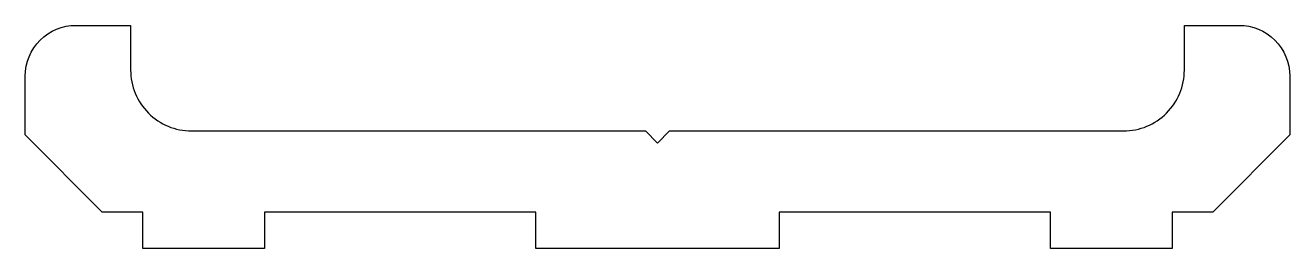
# Model space of a CAD drawing. Extents: x 162.6 to 193.8, y 232 to 237.5.
import ezdxf

# ---------------------------------------------------------------- set-up
doc = ezdxf.new("R2010")
doc.units = 0
doc.layers.get('0').update_dxf_attribs({"linetype": 'CONTINUOUS'})

msp = doc.modelspace()

# ---------------------------------------------------------------- linework, layer by layer
msp.add_lwpolyline([(175.203, 231.95), (175.203, 232.85), (168.503, 232.85), (168.503, 231.95), (165.503, 231.95), (165.503, 232.85), (164.503, 232.85), (164.503, 232.85), (162.603, 234.75), (162.603, 236.2, -0.414214), (163.853, 237.45), (165.203, 237.45), (165.203, 236.35, 0.414214), (166.703, 234.85), (177.903, 234.85), (178.203, 234.55), (178.503, 234.85), (189.703, 234.85, 0.414214), (191.203, 236.35), (191.203, 237.45), (192.553, 237.45, -0.414214), (193.803, 236.2), (193.803, 234.75), (191.903, 232.85), (190.903, 232.85), (190.903, 231.95), (187.903, 231.95), (187.903, 232.85), (181.203, 232.85), (181.203, 231.95)], format="xyb", close=True)

doc.saveas('drawing.dxf')
